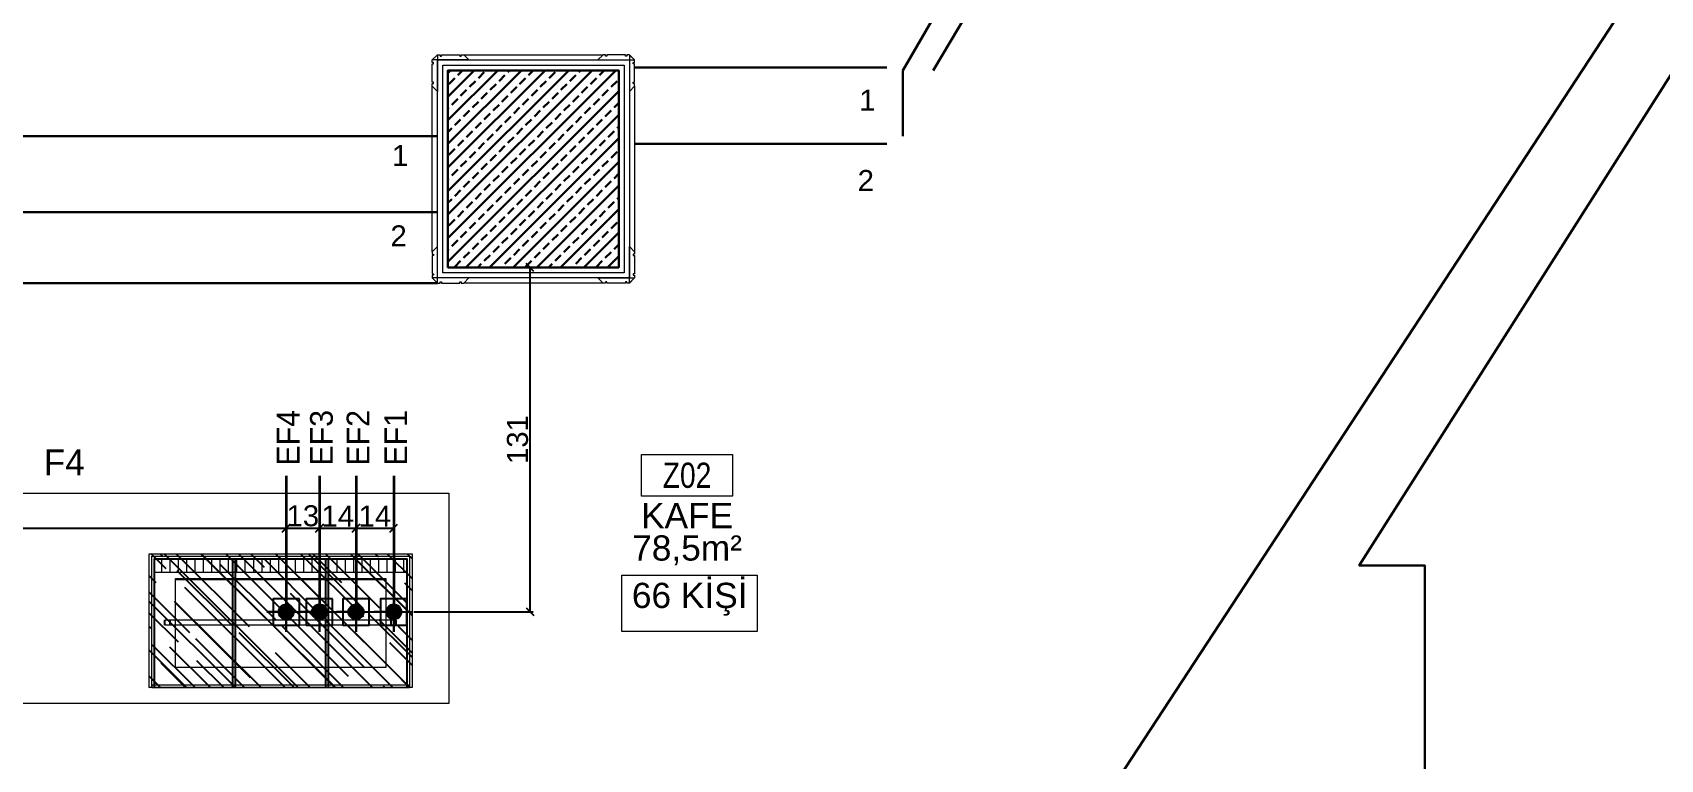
# Model space of a CAD drawing. Header units: centimetres. Extents: x 10243 to 22741, y 2279 to 4414.
# Drawn here: x 17010 to 17629, y 3226 to 3503 of the extents above; entities that cross this region are included whole.
import ezdxf
from ezdxf.enums import TextEntityAlignment as Align

# ---------------------------------------------------------------- set-up
doc = ezdxf.new("R2010")
doc.units = ezdxf.units.CM
doc.header["$MEASUREMENT"] = 0
doc.set_wipeout_variables(frame=1)
for name, color, linetype in [('-DWG_ANA', 7, 'Continuous'), ('Auto-Gor_3', 8, 'Continuous'), ('Auto-not - ölçü', 183, 'Continuous'), ('Auto-Tarama', 251, 'Continuous'), ('xxx_Auto_Kaplama_Cam Tarama', 7, 'Continuous')]:
    doc.layers.add(name, color=color, linetype=linetype)
for name, color, linetype, lineweight in [('ELK', 1, 'Continuous', 35), ('wipeout', 254, 'Continuous', 9), ('xxx_Auto_Betonarme', 6, 'Continuous', 30), ('xxx_Auto_Betonarme_Tarama', 222, 'Continuous', 30), ('xxx_Auto_Duvar_Duvar Plan Kesit', 7, 'Continuous', 30), ('xxx_Auto_Kaplama_Ahşap', 34, 'Continuous', 13), ('xxx_Auto_Kaplama_Ahşap Tarama', 16, 'Continuous', 5), ('xxx_Auto_Kaplama_Cam', 190, 'Continuous', 13), ('xxx_Auto_Kaplama_Mermer', 33, 'Continuous', 13), ('xxx_Auto_Merdiven_Merdiven', 163, 'Continuous', 15), ('xxx_Auto_Tefris_Silik', 252, 'Continuous', 13), ('xxx_Auto_Yardimci_Isaret Tag Mekan', 30, 'Continuous', 9)]:
    doc.layers.add(name, color=color, linetype=linetype, lineweight=lineweight)
doc.styles.add('AUTOBAN', font='')
doc.styles.get("Standard").update_dxf_attribs({"font": 'arial.ttf'})
doc.styles.add('TAKSİM', font='GOTHIC.TTF', dxfattribs={"height": 20})
doc.styles.add('text1', font='arial.ttf')
doc.styles.add('text2', font='arial.ttf', dxfattribs={"width": 0.8})
doc.styles.get('AUTOBAN').set_extended_font_data('Helvetica Normal Tr')
doc.dimstyles.new('OLCU50', dxfattribs={"dimtxt": 8, "dimasz": 3, "dimexe": 1.25, "dimexo": 0.625, "dimtad": 1, "dimdec": 0, "dimtxsty": 'Standard', "dimblk": 'OBLIQUE', "dimcen": 2.5, "dimclrd": 256, "dimclre": 251, "dimclrt": 25, "dimadec": 0, "dimazin": 0, "dimtfac": 1, "dimtdec": 0, "dimtmove": 0, "dimatfit": 3, "dimldrblk": 'OBLIQUE', "dimfxl": 1, "dimarcsym": 0})

# ---------------------------------------------------------------- blocks, each defined once
blk = doc.blocks.new('çıta')
at = {"layer": 'xxx_Auto_Kaplama_Ahşap'}
blk.add_lwpolyline([(2452.11, 1964.12), (2466.11, 1964.12), (2464.11, 1962.12), (2463.11, 1962.12), (2463.11, 1962.62), (2462.61, 1962.62), (2462.61, 1962.12), (2455.61, 1962.12), (2455.61, 1962.62), (2455.11, 1962.62), (2455.11, 1962.12), (2454.11, 1962.12), (2452.11, 1964.12)], dxfattribs=at)
blk = doc.blocks.new('abos')
blk.add_wipeout([(-51.26, 6.59), (-0.26, 6.59), (-0.26, -93.41), (-51.26, -93.41)]).dxf.layer = 'xxx_Auto_Kaplama_Cam'
at = {"layer": 'xxx_Auto_Kaplama_Cam Tarama'}
h = blk.add_hatch(dxfattribs=at)
h.set_pattern_fill('AR-RROOF', color=256, scale=10, angle=135)
h.paths.add_polyline_path([(-51.26, 6.59), (-51.26, -93.41), (-0.26, -93.41), (-0.26, 6.59)])
at = {"layer": 'xxx_Auto_Tefris_Silik'}
h = blk.add_hatch(dxfattribs=at)
h.set_pattern_fill('LINE', color=256, angle=180, style=0)
h.set_pattern_definition([(180, (-56153.2748, 10674.2137), (-4e-16, -3.175), [])])
h.paths.add_polyline_path([(-2.26, 4.59), (-2.26, -91.41), (-7.26, -91.41), (-7.26, 4.59)])
at = {"layer": 'Auto-Gor_3'}
for p, q in [((-27.51, 0.59, 0), (-25.51, 0.59, 0)), ((-27.51, -1.41, 0), (-25.51, -1.41, 0)), ((-27.51, -85.41, 0), (-25.51, -85.41, 0)), ((-27.51, -87.41, 0), (-25.51, -87.41, 0))]:
    blk.add_line(p, q, dxfattribs=at)
at = {"layer": 'Auto-Tarama'}
for p, q in [((-51.26, -25.24), (-2.26, -25.24)), ((-51.26, -26.24), (-2.26, -26.24)), ((-51.26, -60.58), (-2.26, -60.58)), ((-51.26, -61.58), (-2.26, -61.58))]:
    blk.add_line(p, q, dxfattribs=at)
blk.add_lwpolyline([(-51.26, -91.41), (-2.26, -91.41), (-2.26, 4.59), (-51.26, 4.59)], dxfattribs=at)
at = {"layer": 'xxx_Auto_Kaplama_Cam'}
for points in [[(-51.26, 6.59), (-51.26, -93.41), (-0.26, -93.41), (-0.26, 6.59)], [(-51.26, -92.41), (-51.26, 5.59), (-50.26, 5.59), (-50.26, -92.41)]]:
    blk.add_lwpolyline(points, close=True, dxfattribs=at)
blk.add_lwpolyline([(-51.26, -92.41), (-1.26, -92.41), (-1.26, 5.59), (-51.26, 5.59)], dxfattribs=at)
blk.add_arc((-51.26, -29.74), 35.33, 88.3782, 90, dxfattribs=at)
at = {"layer": 'xxx_Auto_Kaplama_Mermer'}
for p, q in [((-27.51, 0.59, 0), (-27.51, -87.41, 0)), ((-25.51, 0.59, 0), (-25.51, -87.41, 0)), ((-10.25, -3.41, 0), (-10.25, -83.41, 0))]:
    blk.add_line(p, q, dxfattribs=at)
at = {"layer": 'xxx_Auto_Kaplama_Mermer', "elevation": 0}
blk.add_lwpolyline([(-43.54, -3.41), (-43.54, -83.41), (-9.75, -83.41), (-9.75, -3.41)], close=True, dxfattribs=at)
at = {"layer": 'xxx_Auto_Tefris_Silik'}
blk.add_lwpolyline([(-2.26, 4.59), (-2.26, -91.41), (-7.26, -91.41), (-7.26, 4.59)], close=True, dxfattribs=at)
blk = doc.blocks.new('pattisserie')
blk.add_wipeout([(8804.69, 7299.08), (9051.69, 7299.08), (9051.69, 7219.08), (8804.38, 7219.08)]).dxf.layer = 'wipeout'
at = {"layer": 'Auto-not - ölçü', "xscale": -1, "rotation": 270}
blk.add_blockref('abos', (9031.1, 7276.35), dxfattribs=at)
at = {"layer": 'xxx_Auto_Kaplama_Mermer'}
blk.add_lwpolyline([(8804.69, 7299.08), (9051.69, 7299.08), (9051.69, 7219.08), (8804.69, 7219.08)], close=True, dxfattribs=at)
blk = doc.blocks.new('mahal no')
at = {"layer": 'xxx_Auto_Yardimci_Isaret Tag Mekan'}
blk.add_lwpolyline([(49681.82, 27007.28), (49710.62, 27007.28), (49710.62, 26994.08), (49681.82, 26994.08)], close=True, dxfattribs=at)
at = {"layer": 'xxx_Auto_Yardimci_Isaret Tag Mekan', "color": 7, "style": 'text2', "width": 0.8}
blk.add_attdef('10000', text='', height=8, dxfattribs=at).set_placement((49696.22, 27000.68), align=Align.MIDDLE)
at = {"layer": 'xxx_Auto_Yardimci_Isaret Tag Mekan', "color": 7, "style": 'text1'}
for tag, p in [('MAHAL', (49696.22, 26987.88)), ('M²', (49696.22, 26976.92))]:
    blk.add_attdef(tag, text='', height=8, dxfattribs=at).set_placement(p, align=Align.MIDDLE)
blk = doc.blocks.new('A$C611F6802')
at = {"layer": '-DWG_ANA'}
h = blk.add_hatch(dxfattribs=at)
h.set_pattern_fill('ANSI31', color=1, style=0)
h.set_pattern_definition([(45, (-55670.1402, -22065.11067), (-0.08838834765, 0.08838834765), [])])
h.paths.add_polyline_path([(4.42, 7.7, 1), (10.14, 7.7, 1)])
at = {"layer": '-DWG_ANA', "color": 1}
for p, q in [((7.28, 7.7), (7.28, 15.26)), ((7.28, 15.26), (7.28, 0)), ((7.28, 7.63), (0, 7.63)), ((7.28, 7.63), (14.68, 7.63)), ((14.68, 7.63), (7.28, 7.63))]:
    blk.add_line(p, q, dxfattribs=at)
blk.add_lwpolyline([(2.28, 2.7), (12.28, 2.7), (12.28, 12.7), (2.28, 12.7)], close=True, dxfattribs=at)
blk.add_circle((7.28, 7.7), 2.86, dxfattribs=at)
blk = doc.blocks.new('_Oblique')
at = {"color": 0, "linetype": 'ByBlock', "lineweight": -2}
blk.add_line((-0.5, -0.5), (0.5, 0.5), dxfattribs=at)
blk = doc.blocks.new('*D88')
at = {"color": 251, "lineweight": -2, "transparency": 16777216}
for p, q in [((17168.58, 3413.67), (17200.41, 3413.67)), ((17154.93, 3282.59), (17200.41, 3282.59))]:
    blk.add_line(p, q, dxfattribs=at)
at = {"lineweight": -2, "transparency": 16777216}
blk.add_line((17199.16, 3413.67), (17199.16, 3282.59), dxfattribs=at)
at = {"layer": 'Defpoints', "color": 0, "transparency": 16777216}
for p in [(17167.96, 3413.67), (17154.31, 3282.59), (17199.16, 3282.59)]:
    blk.add_point(p, dxfattribs=at)
at = {"lineweight": -2, "transparency": 16777216, "xscale": 3, "yscale": 3, "zscale": 3}
for p, rotation in [((17199.16, 3413.67), 90), ((17199.16, 3282.59), 270)]:
    blk.add_blockref('_Oblique', p, dxfattribs=dict(at, rotation=rotation))
at = {"color": 25, "transparency": 16777216, "insert": (17194.45, 3348.13), "char_height": 8, "attachment_point": 5, "rotation": 90}
blk.add_mtext('131', dxfattribs=at)
blk = doc.blocks.new('*D89')
at = {"color": 251, "lineweight": -2, "transparency": 16777216}
for p, q in [((16858.66, 3289.8), (16858.66, 3315.61)), ((17106.43, 3275.59), (17106.43, 3315.61))]:
    blk.add_line(p, q, dxfattribs=at)
at = {"lineweight": -2, "transparency": 16777216}
blk.add_line((16858.66, 3314.36), (17106.43, 3314.36), dxfattribs=at)
at = {"layer": 'Defpoints', "color": 0, "transparency": 16777216}
for p in [(17106.43, 3314.36), (16858.66, 3289.17), (17106.43, 3274.97)]:
    blk.add_point(p, dxfattribs=at)
at = {"lineweight": -2, "transparency": 16777216, "xscale": 3, "yscale": 3, "zscale": 3, "rotation": 180}
blk.add_blockref('_Oblique', (16858.66, 3314.36), dxfattribs=at)
at = {"lineweight": -2, "transparency": 16777216, "xscale": 3, "yscale": 3, "zscale": 3}
blk.add_blockref('_Oblique', (17106.43, 3314.36), dxfattribs=at)
at = {"color": 25, "transparency": 16777216, "insert": (16982.54, 3319.07), "char_height": 8, "attachment_point": 5}
blk.add_mtext('248', dxfattribs=at)
blk = doc.blocks.new('*D90')
at = {"color": 251, "lineweight": -2, "transparency": 16777216}
for p, q in [((17106.43, 3275.59), (17106.43, 3315.61)), ((17119.08, 3309.03), (17119.08, 3315.61))]:
    blk.add_line(p, q, dxfattribs=at)
at = {"lineweight": -2, "transparency": 16777216}
blk.add_line((17106.43, 3314.36), (17119.08, 3314.36), dxfattribs=at)
at = {"layer": 'Defpoints', "color": 0, "transparency": 16777216}
for p in [(17119.08, 3314.36), (17119.08, 3308.4), (17106.43, 3274.97)]:
    blk.add_point(p, dxfattribs=at)
at = {"lineweight": -2, "transparency": 16777216, "xscale": 3, "yscale": 3, "zscale": 3, "rotation": 180}
blk.add_blockref('_Oblique', (17106.43, 3314.36), dxfattribs=at)
at = {"lineweight": -2, "transparency": 16777216, "xscale": 3, "yscale": 3, "zscale": 3}
blk.add_blockref('_Oblique', (17119.08, 3314.36), dxfattribs=at)
at = {"color": 25, "transparency": 16777216, "insert": (17112.75, 3319.07), "char_height": 8, "attachment_point": 5}
blk.add_mtext('13', dxfattribs=at)
blk = doc.blocks.new('*D91')
at = {"color": 251, "lineweight": -2, "transparency": 16777216}
for p, q in [((17119.08, 3309.03), (17119.08, 3315.61)), ((17132.99, 3314.99), (17132.99, 3315.61))]:
    blk.add_line(p, q, dxfattribs=at)
at = {"lineweight": -2, "transparency": 16777216}
blk.add_line((17119.08, 3314.36), (17132.99, 3314.36), dxfattribs=at)
at = {"layer": 'Defpoints', "color": 0, "transparency": 16777216}
for p in [(17132.99, 3314.36), (17132.99, 3314.36), (17119.08, 3308.4)]:
    blk.add_point(p, dxfattribs=at)
at = {"lineweight": -2, "transparency": 16777216, "xscale": 3, "yscale": 3, "zscale": 3, "rotation": 180}
blk.add_blockref('_Oblique', (17119.08, 3314.36), dxfattribs=at)
at = {"lineweight": -2, "transparency": 16777216, "xscale": 3, "yscale": 3, "zscale": 3}
blk.add_blockref('_Oblique', (17132.99, 3314.36), dxfattribs=at)
at = {"color": 25, "transparency": 16777216, "insert": (17126.03, 3319), "char_height": 8, "attachment_point": 5}
blk.add_mtext('14', dxfattribs=at)
blk = doc.blocks.new('*D92')
at = {"color": 251, "lineweight": -2, "transparency": 16777216}
for p, q in [((17132.99, 3314.99), (17132.99, 3315.61)), ((17147.33, 3313.49), (17147.33, 3315.61))]:
    blk.add_line(p, q, dxfattribs=at)
at = {"lineweight": -2, "transparency": 16777216}
blk.add_line((17132.99, 3314.36), (17147.33, 3314.36), dxfattribs=at)
at = {"layer": 'Defpoints', "color": 0, "transparency": 16777216}
for p in [(17132.99, 3314.36), (17147.33, 3314.36), (17147.33, 3312.86)]:
    blk.add_point(p, dxfattribs=at)
at = {"lineweight": -2, "transparency": 16777216, "xscale": 3, "yscale": 3, "zscale": 3, "rotation": 180}
blk.add_blockref('_Oblique', (17132.99, 3314.36), dxfattribs=at)
at = {"lineweight": -2, "transparency": 16777216, "xscale": 3, "yscale": 3, "zscale": 3}
blk.add_blockref('_Oblique', (17147.33, 3314.36), dxfattribs=at)
at = {"color": 25, "transparency": 16777216, "insert": (17140.16, 3319), "char_height": 8, "attachment_point": 5}
blk.add_mtext('14', dxfattribs=at)

msp = doc.modelspace()

# ---------------------------------------------------------------- hatches: boundary and pattern name
at = {"layer": 'xxx_Auto_Betonarme_Tarama', "lineweight": 30}
h = msp.add_hatch(dxfattribs=at)
h.set_pattern_fill('ANSI33', color=256)
h.set_pattern_definition([(45, (3399.3176, 35284.827), (-4.4901281, 4.4901281), []), (45, (3403.808, 35284.827), (-4.4901281, 4.4901281), [3.175, -1.5875])])
h.paths.add_polyline_path([(17167.96, 3488.67), (17232.96, 3488.67), (17232.96, 3413.67), (17167.96, 3413.67)])

# ---------------------------------------------------------------- linework, layer by layer
at = {"layer": 'xxx_Auto_Betonarme', "lineweight": 30}
msp.add_lwpolyline([(17167.96, 3488.67), (17232.96, 3488.67), (17232.96, 3413.67), (17167.96, 3413.67)], close=True, dxfattribs=at)
at = {"layer": 'xxx_Auto_Duvar_Duvar Plan Kesit', "lineweight": 30}
for points in [[(17340.96, 3488.67), (17591.04, 3919.35)], [(17352.5, 3488.67), (17598.14, 3901.71)], [(17683.59, 2490.18), (17503.59, 2490.18), (17503.59, 2690.18), (17281.59, 2690.18), (17281.59, 2488.18), (17092.04, 2488.18), (17092.04, 2713.39), (17644.91, 3558.32)], [(17668.59, 2505.18), (17518.59, 2505.18), (17518.59, 2705.18), (17266.59, 2705.18), (17266.59, 2503.18), (17116.59, 2503.18), (17116.59, 2705.18), (17104.59, 2705.18), (17405.59, 3165.18), (17539.59, 3165.18), (17539.59, 3300.18), (17514.59, 3300.18), (17671.59, 3547.65)], [(17232.96, 3488.67), (17232.96, 3413.67), (17167.96, 3413.67), (17167.96, 3463.67)], [(17167.96, 3463.67), (17167.96, 3488.67), (17232.96, 3488.67)], [(17340.96, 3463.67), (17340.96, 3488.67)]]:
    msp.add_lwpolyline(points, dxfattribs=at)
at = {"layer": 'xxx_Auto_Kaplama_Ahşap'}
for points in [[(17163.96, 3492.67), (17236.96, 3492.67), (17236.96, 3409.67), (17163.96, 3409.67)], [(17165.96, 3490.67), (17234.96, 3490.67), (17234.96, 3411.67), (17165.96, 3411.67)], [(17167.96, 3488.67), (17232.96, 3488.67), (17232.96, 3413.67), (17167.96, 3413.67)]]:
    msp.add_lwpolyline(points, close=True, dxfattribs=at)
at = {"layer": 'xxx_Auto_Kaplama_Ahşap Tarama'}
for points in [[(17173.96, 3494.67), (17226.96, 3494.67)], [(17161.96, 3419.67), (17161.96, 3482.67)], [(17238.96, 3482.67), (17238.96, 3419.67)], [(17226.96, 3407.67), (17173.96, 3407.67)]]:
    msp.add_lwpolyline(points, dxfattribs=at)
at = {"layer": 'xxx_Auto_Merdiven_Merdiven', "lineweight": 30}
for points in [[(17238.96, 3489.75), (17334.96, 3489.75)], [(16929.9, 3463.67), (17163.96, 3463.67)], [(17238.96, 3460.75), (17334.96, 3460.75)], [(16929.9, 3434.67), (17163.96, 3434.67)], [(16927.91, 3407.67), (17163.96, 3407.67)]]:
    msp.add_lwpolyline(points, dxfattribs=at)
at = {"layer": 'xxx_Auto_Yardimci_Isaret Tag Mekan', "color": 7}
msp.add_lwpolyline([(17234.07, 3296.5), (17285.63, 3296.5), (17285.63, 3275.08), (17234.07, 3275.08)], close=True, dxfattribs=at)

# ---------------------------------------------------------------- block references
at = {"layer": 'xxx_Auto_Duvar_Duvar Plan Kesit', "xscale": 1.2, "yscale": 1.2, "zscale": 1.2}
msp.add_blockref('mahal no', (-42376.55, -29066.27), dxfattribs=at).add_auto_attribs({'10000': 'Z02', 'MAHAL': 'KAFE', 'M²': '78,5m²'})
at = {"layer": 'xxx_Auto_Kaplama_Ahşap'}
for p, rotation in [((19628.07, 5456.79), 179.9999999999999), ((15199.84, 5946.79), 269.9999999999999), ((19201.08, 955.56), 89.99999999999994)]:
    msp.add_blockref('çıta', p, dxfattribs=dict(at, rotation=rotation))
at = {"layer": 'xxx_Auto_Kaplama_Ahşap', "extrusion": (-6.77626e-21, -1.35525e-20, -1), "zscale": -1, "rotation": 180}
msp.add_blockref('çıta', (-14772.84, 5456.79), dxfattribs=at)
at = {"layer": 'xxx_Auto_Kaplama_Ahşap', "extrusion": (-2.03288e-20, 1.50463e-35, -1), "zscale": -1, "rotation": 270.0000000000001}
msp.add_blockref('çıta', (-19201.08, 5946.79), dxfattribs=at)
at = {"layer": 'xxx_Auto_Kaplama_Ahşap', "extrusion": (-2.03288e-20, 2.25695e-35, -1), "zscale": -1, "rotation": 90.00000000000006}
msp.add_blockref('çıta', (-15199.84, 955.56), dxfattribs=at)
at = {"layer": 'xxx_Auto_Kaplama_Ahşap', "extrusion": (-6.77626e-21, 2.71051e-20, -1), "zscale": -1}
msp.add_blockref('çıta', (-19628.07, 1445.56), dxfattribs=at)
at = {"layer": 'xxx_Auto_Kaplama_Ahşap'}
msp.add_blockref('çıta', (14772.84, 1445.56), dxfattribs=at)

# ---------------------------------------------------------------- texts
at = {"style": 'TAKSİM'}
msp.add_text('F4', height=9.9, dxfattribs=at).set_placement((17014.28, 3334.52, 0))
at = {"layer": 'ELK', "color": 1, "style": 'TAKSİM'}
for s, p in [('EF4', (17111.51, 3338.21)), ('EF3', (17124.16, 3338.21)), ('EF2', (17138.08, 3338.21)), ('EF1', (17152.41, 3338.21))]:
    msp.add_text(s, height=8.64, rotation=90, dxfattribs=at).set_placement(p)
at = {"layer": 'xxx_Auto_Merdiven_Merdiven', "char_height": 8, "width": 24.6854, "attachment_point": 1, "style": 'AUTOBAN'}
for s, insert in [('1', (17324.41, 3481.35)), ('1', (17146.68, 3460.27)), ('1', (17146.68, 3460.27)), ('2', (17323.81, 3450.76)), ('2', (17146.09, 3429.69))]:
    msp.add_mtext(s, dxfattribs=dict(at, insert=insert))
at = {"layer": 'xxx_Auto_Yardimci_Isaret Tag Mekan', "color": 7, "insert": (17237.93, 3293.6), "char_height": 9.6, "attachment_point": 1, "style": 'text1'}
msp.add_mtext_dynamic_manual_height_columns('66 KİŞİ', width=71.2497, gutter_width=59.48, heights=[0], dxfattribs=at)

# ---------------------------------------------------------------- next in the draw order: block references
at = {"layer": 'wipeout'}
msp.add_blockref('pattisserie', (8116.61, -3971.41), dxfattribs=at)

# ---------------------------------------------------------------- next in the draw order: linework, layer by layer
at = {"layer": 'ELK', "color": 1}
for p, q in [((17106.43, 3334.28), (17106.43, 3282.52)), ((17119.08, 3334.28), (17119.08, 3282.52)), ((17132.99, 3334.28), (17132.99, 3282.52)), ((17147.33, 3334.28), (17147.33, 3282.52))]:
    msp.add_line(p, q, dxfattribs=at)

# ---------------------------------------------------------------- next in the draw order: block references
at = {"layer": '-DWG_ANA', "color": 0, "rotation": 180}
for p in [(17113.71, 3290.22), (17126.36, 3290.22), (17140.27, 3290.22), (17154.61, 3290.22)]:
    msp.add_blockref('A$C611F6802', p, dxfattribs=at)

# ---------------------------------------------------------------- next in the draw order: dimensions: what is measured, and where the dimension line sits
dim = msp.add_linear_dim(base=(17199.16, 3282.59), p1=(17167.96, 3413.67), p2=(17154.31, 3282.59), angle=90, dimstyle='OLCU50')
dim.commit()
dim.dimension.update_dxf_attribs({"geometry": '*D88', "text_midpoint": (17194.45, 3348.13)})
dim = msp.add_linear_dim(base=(17106.43, 3314.36), p1=(16858.66, 3289.17), p2=(17106.43, 3274.97), dimstyle='OLCU50')
dim.commit()
dim.dimension.update_dxf_attribs({"geometry": '*D89', "text_midpoint": (16982.54, 3319.07)})
for base, p1, p2, picture, middle in [((17119.08, 3314.36), (17106.43, 3274.97), (17119.08, 3308.4), '*D90', (17112.75, 3319.07)), ((17132.99, 3314.36), (17119.08, 3308.4), (17132.99, 3314.36), '*D91', (17126.03, 3319)), ((17147.33, 3314.36), (17132.99, 3314.36), (17147.33, 3312.86), '*D92', (17140.16, 3319))]:
    dim = msp.add_linear_dim(base=base, p1=p1, p2=p2, dimstyle='OLCU50', override={"dimtmove": 1})
    dim.commit()
    dim.dimension.update_dxf_attribs({"geometry": picture, "text_midpoint": middle})

doc.saveas('drawing.dxf')
